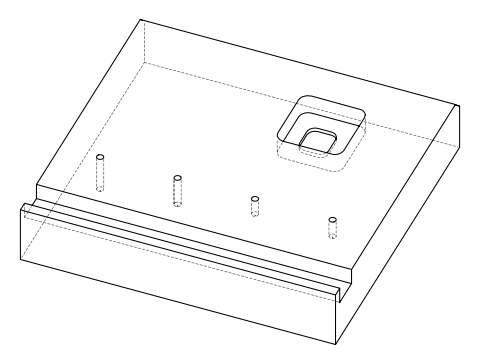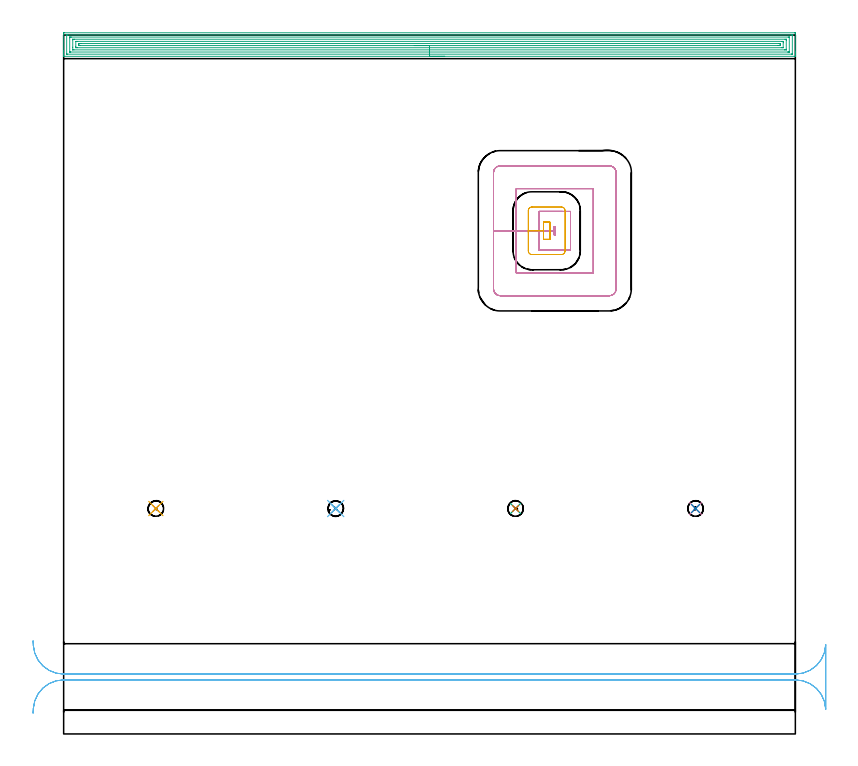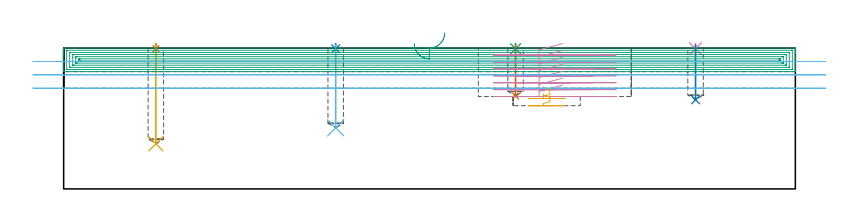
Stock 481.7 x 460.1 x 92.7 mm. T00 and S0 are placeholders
(PLAN: 12 operations, 4 tool changes, 42.6 min)
(1 SPOT_DRILL | STEP1POCKET | NXT0321_9005460120000 | 0.03 min | 1 mm3)
(2 SPOT_DRILL_1 | STEP1POCKET_1 | NXT0321_9005460120000 | 0.03 min | 1 mm3)
(3 SPOT_DRILL_2 | STEP1POCKET_2 | NXT0321_9005460120000 | 0.03 min | 1 mm3)
(4 SPOT_DRILL_3 | STEP1POCKET_3 | NXT0321_9005460120000 | 0.03 min | 1 mm3)
(5 DRILL_BLIND_HOLE_INTO_CENTER | STEP1POCKET | UGT0301_215 | 0.26 min | 4950 mm3)
(6 DRILL_BLIND_HOLE_INTO_CENTER_1 | STEP1POCKET_1 | UGT0301_215 | 0.22 min | 4099 mm3)
(7 DRILL_BLIND_HOLE_INTO_CENTER_2 | STEP1POCKET_2 | UGT0301_215 | 0.14 min | 2390 mm3)
(8 DRILL_BLIND_HOLE_INTO_CENTER_3 | STEP1POCKET_3 | UGT0301_215 | 0.15 min | 2594 mm3)
(9 AREA_MILL | FG_CHAMFER_SURFACE | UGT0205_001 | 23.38 min | 57860 mm3)
(10 MILL_RECTANGULAR_POCKET | POCKET_RECTANGULAR_STRAIGHT | UGT0201_094 | Follow Part, ap 5, ae 75% | 10.69 min | 333208 mm3)
(11 MILL_RECTANGULAR_POCKET_1 | POCKET_RECTANGULAR_STRAIGHT_1 | UGT0201_094 | Follow Part, ap 5, ae 75% | 0.84 min | 12787 mm3)
(12 MILL_RECTANGULAR_SLOT | SLOT_RECTANGULAR | UGT0201_019 | Follow Part, ap 10, ae 75% | 6.86 min | 557249 mm3)
(TOOL NXT0321_9005460120000 | NC Spot Drill, 142deg, 12mm, Carbide, Uncoated | D12 PA142 FL30 Z2)
(TOOL UGT0301_215 | Twist Drill 10.2 mm | D10.2 PA118 FL82 Z2)
(TOOL UGT0205_001 | Chamfer Mill 20 x 3 x 45 deg. | D20 FL50 Z2)
(TOOL UGT0201_094 | End mill 20 mm | D20 FL38 Z4)
(TOOL UGT0201_019 | End mill 40 mm | D40 FL63 Z6)
(OP 1 SPOT_DRILL)
G17 G21 G94 G90
T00 M6
G54
G17 G0 G90 X60.7 Y148.4 S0 M3
G43 Z102.7 H0
G94 G81 G98 Z92.261 F250. R95.7
G80
M5
M2
(OP 2 SPOT_DRILL_1)
G17 G21 G94 G90
T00 M6
G54
G17 G0 G90 X179.1 Y148.4 S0 M3
G43 Z102.7 H0
G94 G81 G98 Z92.261 F250. R95.7
G80
M5
M2
(OP 3 SPOT_DRILL_2)
G17 G21 G94 G90
T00 M6
G54
G17 G0 G90 X297.5 Y148.4 S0 M3
G43 Z102.7 H0
G94 G81 G98 Z92.261 F250. R95.7
G80
M5
M2
(OP 4 SPOT_DRILL_3)
G17 G21 G94 G90
T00 M6
G54
G17 G0 G90 X416. Y148.4 S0 M3
G43 Z102.7 H0
G94 G81 G98 Z92.261 F250. R95.7
G80
M5
M2
(OP 5 DRILL_BLIND_HOLE_INTO_CENTER)
G17 G21 G94 G90
T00 M6
G54
G17 G0 G90 X60.7 Y148.4 S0 M3
G43 Z102.7 H0
G94 G81 G98 Z29.7 F250. R94.7
G80
M5
M2
(OP 6 DRILL_BLIND_HOLE_INTO_CENTER_1)
G17 G21 G94 G90
T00 M6
G54
G17 G0 G90 X179.1 Y148.4 S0 M3
G43 Z102.7 H0
G94 G81 G98 Z40.2 F250. R94.7
G80
M5
M2
(OP 7 DRILL_BLIND_HOLE_INTO_CENTER_2)
G17 G21 G94 G90
T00 M6
G54
G17 G0 G90 X297.5 Y148.4 S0 M3
G43 Z102.7 H0
G94 G81 G98 Z61.2 F250. R94.7
G80
M5
M2
(OP 8 DRILL_BLIND_HOLE_INTO_CENTER_3)
G17 G21 G94 G90
T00 M6
G54
G17 G0 G90 X416. Y148.4 S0 M3
G43 Z102.7 H0
G94 G81 G98 Z58.7 F250. R94.7
G80
M5
M2
(OP 9 AREA_MILL)
G17 G21 G94 G90
T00 M6
G54
G17 G0 G90 X250.85 Y446.1 S1061 M3
G43 Z102.7 H0
G94 G1 X250.812 Z101.828 F250.
X250.698 Z100.963
X250.509 Z100.112
X250.247 Z99.28
X249.913 Z98.474
X249.51 Z97.7
X249.041 Z96.964
X248.51 Z96.272
X247.921 Z95.629
X247.278 Z95.04
X246.586 Z94.508
X245.85 Z94.04
X245.076 Z93.637
X244.27 Z93.303
X243.438 Z93.041
X242.586 Z92.852
X241.722 Z92.738
X240.85 Z92.7
X0.167
X0.01 Y446.102 Z92.688
X0.007 Y446.158 Z92.633
X0. Y446.557 Z92.243
Y446.931 Z91.868
Y447.601 Z91.194
Y448.829 Z89.968
Y449.387 Z89.408
Y450. Z88.795
Y460.713 Z78.085
X0.001 Y460.991 Z77.806
X0.007 Y461.592 Z77.205
X0.011 Y461.595 Z77.203
X0.614 Y461.6 Z77.2
X481.086
X481.373 Y461.597 Z77.202
X481.69 Y461.592 Z77.206
X481.7 Y461.27 Z77.527
Y449.387 Z89.408
Y448.829 Z89.968
Y448.494 Z90.302
Y447.936 Z90.86
Y447.601 Z91.194
Y446.931 Z91.868
Y446.556 Z92.243
X481.693 Y446.158 Z92.633
X481.69 Y446.102 Z92.688
X481.532 Y446.1 Z92.7
X240.85
Y447.514 Z91.286
X2.313 Y447.515 Z91.285
X2.139 Y447.518 Z91.282
X2.026 Y447.521 Z91.279
X2.009 Y447.531 Z91.269
X2.007 Y447.545 Z91.255
X2.004 Y447.601 Z91.199
X2. Y448.001 Z90.799
X2.001 Y460.099 Z78.701
X2.003 Y460.149 Z78.651
X2.007 Y460.172 Z78.628
X2.01 Y460.179 Z78.621
X2.052 Y460.181 Z78.619
X2.226 Y460.185 Z78.615
X2.313 Y460.186 Z78.614
X2.4
X479.387 Y460.185 Z78.615
X479.561 Y460.182 Z78.618
X479.674 Y460.179 Z78.621
X479.691 Y460.169 Z78.631
X479.693 Y460.155 Z78.645
X479.696 Y460.099 Z78.701
X479.7 Y459.699 Z79.101
X479.699 Y447.601 Z91.199
X479.697 Y447.551 Z91.249
X479.693 Y447.528 Z91.272
X479.69 Y447.521 Z91.279
X479.648 Y447.519 Z91.281
X479.474 Y447.515 Z91.285
X479.387 Y447.514 Z91.286
X479.3
X240.85
Y448.928 Z89.872
X4.645 Y448.929 Z89.871
X4.186 Y448.931 Z89.869
X4.035 Y448.933 Z89.867
X4.016 Y448.935 Z89.865
X4.01 Y448.977 Z89.823
X4.004 Y449.076 Z89.724
X4.001 Y449.2 Z89.6
Y458.313 Z80.487
X4.002 Y458.498 Z80.302
X4.01 Y458.685 Z80.115
X4.023 Y458.765 Z80.035
X4.072 Y458.767 Z80.033
X4.186 Y458.77 Z80.03
X4.621 Y458.771 Z80.029
X5.079 Y458.772 Z80.028
X477.055 Y458.771 Z80.029
X477.514 Y458.769 Z80.031
X477.665 Y458.767 Z80.033
X477.684 Y458.765 Z80.035
X477.69 Y458.723 Z80.077
X477.696 Y458.624 Z80.176
X477.699 Y458.5 Z80.3
Y449.387 Z89.413
X477.698 Y449.202 Z89.598
X477.69 Y449.015 Z89.785
X477.677 Y448.935 Z89.865
X477.628 Y448.933 Z89.867
X477.514 Y448.93 Z89.87
X477.079 Y448.929 Z89.871
X476.621 Y448.928 Z89.872
X240.85
Y450.343 Z88.457
X6.802
X6.032 Y450.348 Z88.452
X6.015 Y450.349 Z88.451
X6.01 Y450.363 Z88.437
X6.005 Y450.414 Z88.386
X6.002 Y450.518 Z88.282
X6. Y452.065 Z86.735
Y456.961 Z81.839
X6.002 Y457.177 Z81.623
X6.006 Y457.285 Z81.515
X6.01 Y457.338 Z81.462
X6.016 Y457.351 Z81.449
X6.041 Y457.352 Z81.448
X6.866 Y457.357 Z81.443
X6.929
X474.898
X475.668 Y457.352 Z81.448
X475.685 Y457.351 Z81.449
X475.69 Y457.337 Z81.463
X475.695 Y457.286 Z81.514
X475.698 Y457.182 Z81.618
X475.7 Y456.973 Z81.827
Y456.555 Z82.245
X475.699 Y450.739 Z88.061
X475.698 Y450.523 Z88.277
X475.694 Y450.415 Z88.385
X475.69 Y450.362 Z88.438
X475.683 Y450.349 Z88.451
X475.659 Y450.348 Z88.452
X474.834 Y450.343 Z88.457
X474.771
X240.85
Y451.757 Z87.043
X8.959
X8.652 Y451.758 Z87.042
X8.062 Y451.761 Z87.039
X8.023 Y451.764 Z87.036
X8.01 Y451.773 Z87.027
X8.004 Y451.82 Z86.98
X8.001 Y452.065 Z86.735
X8. Y452.716 Z86.084
X8.001 Y455.798 Z83.002
X8.003 Y455.88 Z82.92
X8.006 Y455.92 Z82.88
X8.009 Y455.934 Z82.866
X8.037 Y455.936 Z82.864
X8.346 Y455.941 Z82.859
X8.652 Y455.943 Z82.857
X9.237
X472.74
X473.048 Y455.942 Z82.858
X473.638 Y455.939 Z82.861
X473.677 Y455.936 Z82.864
X473.69 Y455.927 Z82.873
X473.696 Y455.88 Z82.92
X473.698 Y455.635 Z83.165
X473.7 Y454.984 Z83.816
X473.699 Y451.902 Z86.898
X473.697 Y451.82 Z86.98
X473.694 Y451.78 Z87.02
X473.691 Y451.766 Z87.034
X473.663 Y451.764 Z87.036
X473.354 Y451.759 Z87.041
X473.048 Y451.757 Z87.043
X472.463
X240.85
Y453.171 Z85.629
X11.117
X10.438 Y453.172 Z85.628
X10.221 Y453.174 Z85.626
X10.071 Y453.178 Z85.622
X10.01 Y453.183 Z85.617
X10.007 Y453.219 Z85.581
X10.002 Y453.393 Z85.407
X10.001 Y453.85 Z84.95
X10.003 Y454.284 Z84.516
X10.01 Y454.433 Z84.367
X10.022 Y454.522 Z84.278
X10.099 Y454.524 Z84.276
X10.438 Y454.527 Z84.273
X10.652 Y454.529 Z84.271
X11.331
X470.583
X471.262 Y454.528 Z84.272
X471.479 Y454.526 Z84.274
X471.628 Y454.522 Z84.278
X471.69 Y454.517 Z84.283
X471.693 Y454.481 Z84.319
X471.698 Y454.307 Z84.493
X471.699 Y453.85 Z84.95
X471.697 Y453.416 Z85.384
X471.69 Y453.267 Z85.533
X471.678 Y453.178 Z85.622
X471.601 Y453.176 Z85.624
X471.262 Y453.173 Z85.627
X471.048 Y453.171 Z85.629
X470.369
X240.85
X239.978 Z85.667
X239.113 Z85.781
X238.262 Z85.97
X237.43 Z86.232
X236.624 Z86.566
X235.85 Z86.969
X235.114 Z87.437
X234.422 Z87.968
X233.779 Z88.558
X233.19 Z89.201
X232.658 Z89.893
X232.19 Z90.629
X231.787 Z91.403
X231.453 Z92.209
X231.191 Z93.041
X231.002 Z93.892
X230.888 Z94.757
X230.85 Z95.629
G0 Z102.7
M5
M2
(OP 10 MILL_RECTANGULAR_POCKET)
G17 G21 G94 G90
T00 M6
G54
G17 G0 G90 X328.454 Y344. S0 M3
G43 Z102.7 H0
Z95.7
G94 G1 X313. Z91.559 F250.
Y331.25 Z88.143
X323.
Y328.5 F500.
X323.7
Y334.
X323.
Y331.25
X313.
Y318.5
X333.7
Y344.
X313.
Y331.25
X298.
Y303.5
X348.7
Y359.
X298.
Y331.25
X283.
Y293.
G3 X287.5 Y288.5 R4.5
G1 X359.2
G3 X363.7 Y293. R4.5
G1 Y369.5
G3 X359.2 Y374. R4.5
G1 X287.5
G3 X283. Y369.5 R4.5
G1 Y331.25
Y330.25
G0 X328.454 Y344. Z91.143
G1 X313. Z87.002 F250.
Y331.25 Z83.586
X323.
Y328.5 F500.
X323.7
Y334.
X323.
Y331.25
X313.
Y318.5
X333.7
Y344.
X313.
Y331.25
X298.
Y303.5
X348.7
Y359.
X298.
Y331.25
X283.
Y293.
G3 X287.5 Y288.5 R4.5
G1 X359.2
G3 X363.7 Y293. R4.5
G1 Y369.5
G3 X359.2 Y374. R4.5
G1 X287.5
G3 X283. Y369.5 R4.5
G1 Y331.25
Y330.25
G0 X328.454 Y344. Z86.586
G1 X313. Z82.445 F250.
Y331.25 Z79.029
X323.
Y328.5 F500.
X323.7
Y334.
X323.
Y331.25
X313.
Y318.5
X333.7
Y344.
X313.
Y331.25
X298.
Y303.5
X348.7
Y359.
X298.
Y331.25
X283.
Y293.
G3 X287.5 Y288.5 R4.5
G1 X359.2
G3 X363.7 Y293. R4.5
G1 Y369.5
G3 X359.2 Y374. R4.5
G1 X287.5
G3 X283. Y369.5 R4.5
G1 Y331.25
Y330.25
G0 X328.454 Y344. Z82.029
G1 X313. Z77.888 F250.
Y331.25 Z74.471
X323.
Y328.5 F500.
X323.7
Y334.
X323.
Y331.25
X313.
Y318.5
X333.7
Y344.
X313.
Y331.25
X298.
Y303.5
X348.7
Y359.
X298.
Y331.25
X283.
Y293.
G3 X287.5 Y288.5 R4.5
G1 X359.2
G3 X363.7 Y293. R4.5
G1 Y369.5
G3 X359.2 Y374. R4.5
G1 X287.5
G3 X283. Y369.5 R4.5
G1 Y331.25
Y330.25
G0 X328.454 Y344. Z77.471
G1 X313. Z73.331 F250.
Y331.25 Z69.914
X323.
Y328.5 F500.
X323.7
Y334.
X323.
Y331.25
X313.
Y318.5
X333.7
Y344.
X313.
Y331.25
X298.
Y303.5
X348.7
Y359.
X298.
Y331.25
X283.
Y293.
G3 X287.5 Y288.5 R4.5
G1 X359.2
G3 X363.7 Y293. R4.5
G1 Y369.5
G3 X359.2 Y374. R4.5
G1 X287.5
G3 X283. Y369.5 R4.5
G1 Y331.25
Y330.25
G0 X328.454 Y344. Z72.914
G1 X313. Z68.773 F250.
Y331.25 Z65.357
X323.
Y328.5 F500.
X323.7
Y334.
X323.
Y331.25
X313.
Y318.5
X333.7
Y344.
X313.
Y331.25
X298.
Y303.5
X348.7
Y359.
X298.
Y331.25
X283.
Y293.
G3 X287.5 Y288.5 R4.5
G1 X359.2
G3 X363.7 Y293. R4.5
G1 Y369.5
G3 X359.2 Y374. R4.5
G1 X287.5
G3 X283. Y369.5 R4.5
G1 Y331.25
Y330.25
G0 X328.454 Y344. Z68.357
G1 X313. Z64.216 F250.
Y331.25 Z60.8
X323.
Y328.5 F500.
X323.7
Y334.
X323.
Y331.25
X313.
Y318.5
X333.7
Y344.
X313.
Y331.25
X298.
Y303.5
X348.7
Y359.
X298.
Y331.25
X283.
Y293.
G3 X287.5 Y288.5 R4.5
G1 X359.2
G3 X363.7 Y293. R4.5
G1 Y369.5
G3 X359.2 Y374. R4.5
G1 X287.5
G3 X283. Y369.5 R4.5
G1 Y331.25
Y330.25
G0 Z102.7
M5
M2
(OP 11 MILL_RECTANGULAR_POCKET_1)
G17 G21 G94 G90
T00 M6
G54
G17 G0 G90 X315.9 Y329.127 S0 M3
G43 Z102.7 H0
Z67.275
G94 G1 Y325.6 Z66.33 F250.
X320.1 Z65.205
Y336.9 Z62.177
X315.9 Z61.051
Y331.25 Z59.537
Y325.6 F500.
X320.1
Y336.9
X315.9
Y331.25
X305.9
Y318.
G3 X308.3 Y315.6 R2.4
G1 X327.7
G3 X330.1 Y318. R2.4
G1 Y344.5
G3 X327.7 Y346.9 R2.4
G1 X308.3
G3 X305.9 Y344.5 R2.4
G1 Y331.25
Y330.25
G0 X315.9 Y329.127 Z62.537
G1 Y325.6 Z61.593 F250.
X320.1 Z60.467
Y336.9 Z57.439
X315.9 Z56.314
Y331.25 Z54.8
Y325.6 F500.
X320.1
Y336.9
X315.9
Y331.25
X305.9
Y318.
G3 X308.3 Y315.6 R2.4
G1 X327.7
G3 X330.1 Y318. R2.4
G1 Y344.5
G3 X327.7 Y346.9 R2.4
G1 X308.3
G3 X305.9 Y344.5 R2.4
G1 Y331.25
Y330.25
G0 Z102.7
M5
M2
(OP 12 MILL_RECTANGULAR_SLOT)
G17 G21 G94 G90
T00 M6
G54
G17 G0 G90 X-20.134 Y13.7 S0 M3
G43 Z102.7 H0
Z83.9
G94 G1 X-19.97 Y16.695 F250.
G2 X0. Y35.6 R20. F500.
G1 X481.7
G2 X501.69 Y16.232 R20.
G1 Y58.768
G2 X481.7 Y39.4 R20.
G1 X0.
G2 X-19.97 Y58.305 R20.
G1 X-20.134 Y61.3 F250.
G0 Y13.7 Z75.1
G1 X-19.97 Y16.695
G2 X0. Y35.6 R20. F500.
G1 X481.7
G2 X501.69 Y16.232 R20.
G1 Y58.768
G2 X481.7 Y39.4 R20.
G1 X0.
G2 X-19.97 Y58.305 R20.
G1 X-20.134 Y61.3 F250.
G0 Y13.7 Z66.3
G1 X-19.97 Y16.695
G2 X0. Y35.6 R20. F500.
G1 X481.7
G2 X501.69 Y16.232 R20.
G1 Y58.768
G2 X481.7 Y39.4 R20.
G1 X0.
G2 X-19.97 Y58.305 R20.
G1 X-20.134 Y61.3 F250.
G0 Z102.7
M5
M2
